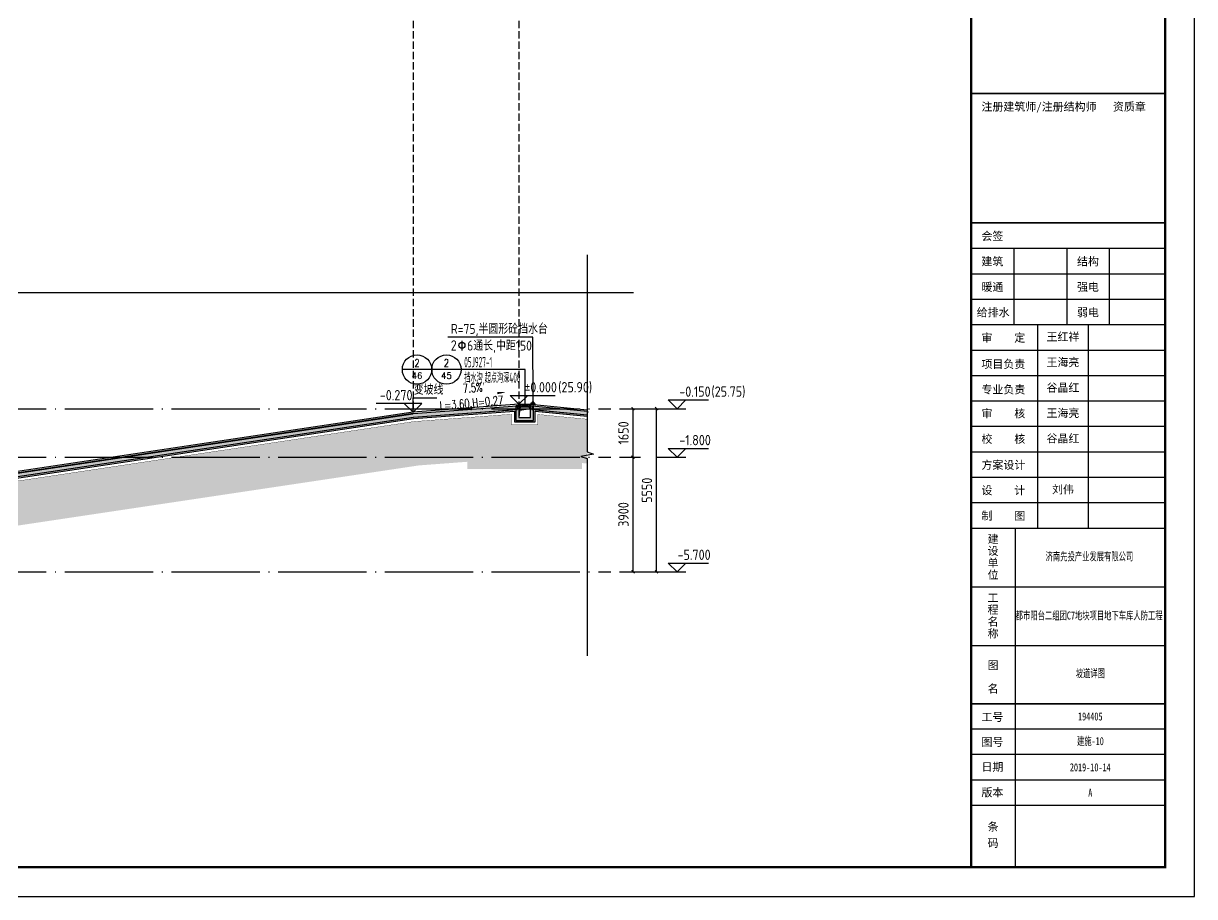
# Model space of a CAD drawing. Extents: x -473190 to 2138458, y -81875 to 2633646.
# Drawn here: x 1313089 to 1352929, y 34720 to 64420 of the extents above; entities that cross this region are included whole.
import ezdxf
from ezdxf.enums import TextEntityAlignment as Align

# ---------------------------------------------------------------- set-up
doc = ezdxf.new("R2010")
doc.units = 0
doc.header["$LTSCALE"] = 1000
doc.linetypes.add('DASH', pattern=[0.35, 0.25, -0.1])
doc.linetypes.add('DOTE', pattern=[2.42, 2, -0.2, 0.02, -0.2])
for name, color, linetype in [('A-DIM_IDEN', 3, 'Continuous'), ('A-WALL', 2, 'Continuous'), ('A-WINDOW', 4, 'Continuous'), ('COLUMN', 9, 'Continuous'), ('DIM_ELEV', 3, 'Continuous'), ('DIM_LEAD', 3, 'Continuous'), ('DIM_SYMB', 3, 'Continuous'), ('DOTE', 1, 'DOTE'), ('ECA_TK', 7, 'Continuous'), ('FINISH', 213, 'Continuous'), ('PUB_DIM', 3, 'Continuous'), ('PUB_HATCH', 8, 'Continuous'), ('PUB_TEXT', 7, 'Continuous'), ('tk', 7, 'Continuous'), ('WALL', 9, 'Continuous'), ('WINDOW', 4, 'Continuous')]:
    doc.layers.add(name, color=color, linetype=linetype)
doc.styles.add('_TCH_DIM', font='SIMPLEX', dxfattribs={"bigfont": 'GBCBIG'})
doc.styles.add('_TCH_LABEL', font='COMPLEX', dxfattribs={"bigfont": 'GBCBIG'})
doc.styles.get("Standard").update_dxf_attribs({"font": 'gbenor.shx', "bigfont": 'gbcbig.shx'})
doc.styles.add('STANDARD_T3', font='gbenor.shx', dxfattribs={"bigfont": 'gbcbig.shx'})
doc.styles.add('SUNTXT', font='', dxfattribs={"height": 2.5})
doc.styles.add('黑体', font='simhei.ttf', dxfattribs={"width": 0.65})
doc.styles.get('SUNTXT').set_extended_font_data('SimSun')
doc.dimstyles.new('STANDARD&&100', dxfattribs={"dimtxt": 350, "dimasz": 100, "dimexe": 250, "dimexo": 300, "dimgap": 150, "dimtad": 1, "dimdec": 0, "dimzin": 0, "dimdsep": 46, "dimtxsty": 'STANDARD_T3', "dimblk": 'ARCHTICK', "dimcen": 0.09, "dimadec": 0, "dimazin": 0, "dimtfac": 1, "dimtdec": 0, "dimtix": 1, "dimtmove": 2, "dimatfit": 3, "dimfxl": 0, "dimtolj": 1, "dimtzin": 0, "dimarcsym": 0})

# ---------------------------------------------------------------- blocks, each defined once
blk = doc.blocks.new('A$C47DE10FE')
at = {"layer": 'PUB_HATCH'}
h = blk.add_hatch(dxfattribs=at)
h.set_pattern_fill('普通砖', color=256, scale=10, angle=315, style=0)
h.set_pattern_definition([(0, (-4282047.822, 1338058.672), (1e-14, 25.00001), [])])
edge = h.paths.add_edge_path()
edge.add_line((0, 0), (150, 0))
edge.add_arc((75, 0), 75, 0, 180)
blk.add_lwpolyline([(150, 0), (0, 0)], dxfattribs=at)
blk.add_arc((75, 0), 75, 0, 180, dxfattribs=at)
blk = doc.blocks.new('10B_A1')
blk.add_line((765, 184), (765, 584))
blk.add_line((765, 184), (765, 584))
blk.add_line((765, 184), (765, 584))
at = {"layer": 'ECA_TK'}
for p, q in [((765, 220.51), (831, 220.51)), ((779.58, 194.56), (779.58, 220.51)), ((797.5, 220.51), (797.5, 194.56)), ((812.08, 194.56), (812.08, 220.51)), ((765, 211.86), (831, 211.86)), ((765, 203.21), (831, 203.21)), ((787.68, 125.36), (787.68, 194.56)), ((804.77, 194.56), (804.77, 125.36)), ((765, 185.91), (831, 185.91)), ((765, 177.26), (831, 177.26)), ((765, 168.61), (831, 168.61)), ((765, 159.96), (831, 159.96)), ((765, 151.31), (831, 151.31)), ((765, 142.66), (831, 142.66)), ((765, 134.01), (831, 134.01)), ((765, 125.36), (831, 125.36)), ((780.03, 10), (780.03, 125.36)), ((765, 105.36), (831, 105.36)), ((765, 85.36), (831, 85.36)), ((831, 56.92), (765, 56.92)), ((831, 48.27), (765, 48.27)), ((831, 39.62), (765, 39.62)), ((831, 30.97), (765, 30.97))]:
    blk.add_line(p, q, dxfattribs=at)
blk.add_lwpolyline([(0, 0), (841, 0), (841, 594), (0, 594)], close=True, dxfattribs=at)
at = {"layer": 'ECA_TK', "const_width": 0.8}
blk.add_lwpolyline([(831, 10), (831, 584), (18, 584), (18, 10)], close=True, dxfattribs=at)
at = {"layer": 'ECA_TK'}
for points, const_width in [([(765, 10), (765, 584)], 0.8), ([(765, 273.16), (831, 273.16)], 0.5), ([(765, 229.16), (831, 229.16)], 0.5), ([(765, 194.56), (831, 194.56)], 0.5), ([(831, 65.57), (765, 65.57)], 0.5)]:
    blk.add_lwpolyline(points, dxfattribs=dict(at, const_width=const_width))
at = {"layer": 'ECA_TK', "linetype": 'Continuous', "style": 'SUNTXT'}
for s, height, p in [('注册建筑师/注册结构师   资质章', 2.7342, (768.5, 267.3)), ('会签', 2.734, (768.5, 223.3)), ('建筑', 2.734, (768.5, 214.65)), ('结构', 2.734, (801, 214.65)), ('暖通', 2.734, (768.5, 206)), ('强电', 2.734, (801, 206)), ('给排水', 2.734, (766.9, 197.35)), ('弱电', 2.734, (801, 197.35)), ('审    定', 2.734, (768.5, 188.7)), ('项目负责', 2.734, (768.5, 179.74)), ('专业负责', 2.734, (768.5, 171.09)), ('审    核', 2.734, (768.5, 162.93)), ('校    核', 2.734, (768.5, 154.28)), ('方案设计', 2.734, (768.5, 145.45)), ('设    计', 2.734, (768.5, 136.8)), ('制    图', 2.734, (768.5, 128.15)), ('建', 2.73, (770.59, 120.26)), ('设', 2.73, (770.59, 116.2)), ('单', 2.73, (770.59, 112.14)), ('位', 2.73, (770.59, 108.08)), ('工', 2.73, (770.59, 100.26)), ('程', 2.73, (770.59, 96.2)), ('名', 2.73, (770.59, 92.14)), ('称', 2.73, (770.59, 88.08)), ('图', 2.73, (770.59, 77.33)), ('名', 2.73, (770.59, 69.33)), ('工号', 2.734, (768.5, 59.71)), ('图号', 2.734, (768.5, 51.23)), ('日期', 2.734, (768.5, 42.72)), ('版本', 2.734, (768.5, 34.07)), ('条', 2.73, (770.59, 22.4)), ('码', 2.73, (770.59, 16.85))]:
    blk.add_text(s, height=height, dxfattribs=at).set_placement(p)
blk = doc.blocks.new('_ArchTick')
at = {"color": 0, "linetype": 'ByBlock', "const_width": 0.4}
blk.add_lwpolyline([(-0.5, -0.5), (0.5, 0.5)], dxfattribs=at)
blk = doc.blocks.new('*D3398')
at = {"layer": 'Defpoints', "color": 0, "transparency": 16777216}
for p in [(1333067, 51316), (1334626, 51316), (1333067, 45766)]:
    blk.add_point(p, dxfattribs=at)
at = {"layer": 'PUB_DIM', "color": 0, "lineweight": -2, "transparency": 16777216}
for p, q in [((1333367, 51316), (1334876, 51316)), ((1334626, 45766), (1334626, 51316)), ((1333367, 45766), (1334876, 45766))]:
    blk.add_line(p, q, dxfattribs=at)
at = {"layer": 'PUB_DIM', "color": 0, "lineweight": -2, "transparency": 16777216, "xscale": 100, "yscale": 100, "zscale": 100}
for p, rotation in [((1334626, 51316), 90), ((1334626, 45766), 270)]:
    blk.add_blockref('_ArchTick', p, dxfattribs=dict(at, rotation=rotation))
at = {"layer": 'PUB_DIM', "color": 0, "transparency": 16777216, "insert": (1334301, 48541), "char_height": 350, "attachment_point": 5, "rotation": 90, "style": 'STANDARD_T3'}
blk.add_mtext('\\A1;5550', dxfattribs=at)
blk = doc.blocks.new('*D3399')
at = {"layer": 'Defpoints', "color": 0, "transparency": 16777216}
for p in [(1333067, 49666), (1333826, 49666), (1333067, 45766)]:
    blk.add_point(p, dxfattribs=at)
at = {"layer": 'PUB_DIM', "color": 0, "lineweight": -2, "transparency": 16777216}
for p, q in [((1333367, 49666), (1334076, 49666)), ((1333826, 45766), (1333826, 49666)), ((1333367, 45766), (1334076, 45766))]:
    blk.add_line(p, q, dxfattribs=at)
at = {"layer": 'PUB_DIM', "color": 0, "lineweight": -2, "transparency": 16777216, "xscale": 100, "yscale": 100, "zscale": 100}
for p, rotation in [((1333826, 49666), 90), ((1333826, 45766), 270)]:
    blk.add_blockref('_ArchTick', p, dxfattribs=dict(at, rotation=rotation))
at = {"layer": 'PUB_DIM', "color": 0, "transparency": 16777216, "insert": (1333501, 47716), "char_height": 350, "attachment_point": 5, "rotation": 90, "style": 'STANDARD_T3'}
blk.add_mtext('\\A1;3900', dxfattribs=at)
blk = doc.blocks.new('*D3400')
at = {"layer": 'Defpoints', "color": 0, "transparency": 16777216}
for p in [(1333067, 51316), (1333826, 51316), (1333067, 49666)]:
    blk.add_point(p, dxfattribs=at)
at = {"layer": 'PUB_DIM', "color": 0, "lineweight": -2, "transparency": 16777216}
for p, q in [((1333367, 51316), (1334076, 51316)), ((1333826, 49666), (1333826, 51316)), ((1333367, 49666), (1334076, 49666))]:
    blk.add_line(p, q, dxfattribs=at)
at = {"layer": 'PUB_DIM', "color": 0, "lineweight": -2, "transparency": 16777216, "xscale": 100, "yscale": 100, "zscale": 100}
for p, rotation in [((1333826, 51316), 90), ((1333826, 49666), 270)]:
    blk.add_blockref('_ArchTick', p, dxfattribs=dict(at, rotation=rotation))
at = {"layer": 'PUB_DIM', "color": 0, "transparency": 16777216, "insert": (1333501, 50491), "char_height": 350, "attachment_point": 5, "rotation": 90, "style": 'STANDARD_T3'}
blk.add_mtext('\\A1;1650', dxfattribs=at)
blk = doc.blocks.new('_FZH')
blk.add_lwpolyline([(-0.5, -0.5), (0.5, -0.5), (0.5, 0.5), (-0.5, 0.5)], close=True)
at = {"layer": 'PUB_HATCH'}
blk.add_solid([(-0.5, -0.5), (0.5, -0.5), (-0.5, 0.5), (0.5, 0.5)], dxfattribs=at)

msp = doc.modelspace()

# ---------------------------------------------------------------- hatches: boundary and pattern name
h = msp.add_hatch(color=252)
h.dxf.hatch_style = 1
h.paths.add_polyline_path([(1330443.1, 51405.9), (1330343.4, 51415.6), (1330343.4, 51365.6), (1330343.4, 51015.6), (1329943.4, 51015.6), (1329943.4, 51365.6), (1329943.4, 51416), (1329843.3, 51408.4), (1329843.4, 50915.6), (1330443.4, 50915.6)])
h = msp.add_hatch()
h.set_pattern_fill('夯实土壤', color=252, scale=50)
h.set_pattern_definition([(45, (1207666.64, 704067.2), (-198.697, 198.697), []), (45, (1207771.64, 704067.2), (-198.697, 198.697), []), (45, (1207876.64, 704067.2), (-198.697, 198.697), []), (135, (1207666.64, 704067.2), (-198.697, -198.697), [132.5, -148.5]), (135, (1207719.14, 704119.7), (-198.697, -198.697), [132.5, -148.5]), (135, (1207771.64, 704172.2), (-198.697, -198.697), [132.5, -148.5])])
h.paths.add_polyline_path([(1326540.4, 49385.8), (1328193.3, 49509.7), (1328193.3, 49265.6), (1332093.4, 49265.6), (1332093.4, 49466.4), (1332266.8, 49449.4), (1332266.8, 50956.5), (1330593.4, 51119.9), (1330593.4, 50765.6), (1329693.3, 50765.6), (1329693.3, 51126.4), (1326372.8, 50877.4), (1303893.4, 47505), (1303893.4, 45266.1), (1287043.4, 45266.1), (1287043.4, 44916.2), (1285843.4, 44916.2), (1285843.4, 45266.1), (1283556, 45266.1), (1283556, 43766.1), (1286043.4, 43766.1), (1286043.4, 43416.2), (1290243.4, 43416.2), (1290243.4, 43766.1), (1305393.4, 43766.1), (1305393.4, 46213.3)])
at = {"layer": 'A-WINDOW'}
h = msp.add_hatch(dxfattribs=at)
h.set_pattern_fill('ANSI31', color=256, scale=30, angle=45)
h.set_pattern_definition([(90, (-2338836.675, -184875.035), (-47.625, 1e-14), [])])
h.paths.add_polyline_path([(1329943.4, 51466.1), (1330343.4, 51466.1), (1330343.4, 51396.1), (1329943.4, 51396.1)])
at = {"layer": 'PUB_HATCH'}
for points in [[(1326347.6, 51065.4), (1326356.1, 51026.6), (1329897.8, 51292.2), (1329888.9, 51411.9), (1326347.1, 51146.2)], [(1330387.5, 51290.7), (1332261, 51107.8), (1332272.7, 51227.3), (1330399.2, 51410.1)], [(1303443.4, 47710.5), (1303743.4, 47634.2), (1326352.3, 51025.5), (1326351.8, 51066.1), (1326334.5, 51144.2)]]:
    msp.add_hatch(color=256, dxfattribs=at).paths.add_polyline_path(points)

# ---------------------------------------------------------------- linework, layer by layer
at = {"linetype": 'DASH'}
for points in [[(1326343.4, 73255.2), (1326343.4, 51196.1)], [(1329943.4, 73255.2), (1329943.4, 51466.1)]]:
    msp.add_lwpolyline(points, dxfattribs=at)
for points in [[(1329943.4, 51466.1), (1326343.4, 51196.1)], [(1330343.4, 51466.1), (1332266.8, 51278.3)], [(1283556, 45416.1), (1285993.4, 45416.1), (1285993.4, 45066.2), (1286893.4, 45066.2), (1286893.4, 45416.1), (1303743.4, 45416.1), (1303743.4, 47634.2), (1326356.1, 51026.6), (1329843.3, 51288.1), (1329843.3, 50915.6), (1330443.4, 50915.6), (1330443.4, 51285.3), (1332266.8, 51107.3)], [(1283556, 45366.1), (1285943.4, 45366.1), (1285943.4, 45016.2), (1286943.4, 45016.2), (1286943.4, 45366.1), (1303793.4, 45366.1), (1303793.4, 47591.1), (1326361.7, 50976.8), (1329793.3, 51234.2), (1329793.3, 50865.6), (1330493.4, 50865.6), (1330493.4, 51230.1), (1332262, 51057.5)], [(1326350.8, 51146.6), (1291949, 45986.4), (1288347.1, 45716.2)], [(1326343.4, 51196.1), (1291943.4, 46036.1)]]:
    msp.add_lwpolyline(points)
at = {"linetype": 'DASH', "ltscale": 0.5, "const_width": 10}
msp.add_lwpolyline([(1283556, 45266.1), (1285843.4, 45266.1), (1285843.4, 44916.2), (1287043.4, 44916.2), (1287043.4, 45266.1), (1303893.4, 45266.1), (1303893.4, 47505), (1326372.8, 50877.4), (1329693.3, 51126.4), (1329693.3, 50765.6), (1330593.4, 50765.6), (1330593.4, 51119.9), (1332252.3, 50958)], dxfattribs=at)
at = {"layer": 'A-DIM_IDEN'}
for p, q in [((1326979.2, 52646.7), (1325979.2, 52646.7)), ((1327979.2, 52646.7), (1326979.2, 52646.7)), ((1330154.6, 52646.7), (1327979.2, 52646.7)), ((1330154.6, 51474.8), (1330154.6, 52646.7))]:
    msp.add_line(p, q, dxfattribs=at)
for centre, radius in [((1326479.2, 52646.7), 500), ((1327479.2, 52646.7), 500), ((1330154.6, 51429.1), 45.6)]:
    msp.add_circle(centre, radius, dxfattribs=at)
at = {"layer": 'A-WALL'}
for p, q in [((1326347.1, 51146.2), (1329888.9, 51411.9)), ((1329888.9, 51411.9), (1329897.8, 51292.2)), ((1330399.2, 51410.1), (1330387.5, 51290.7)), ((1330399.2, 51410.1), (1332272.7, 51227.3)), ((1303443.4, 47710.5), (1326334.5, 51144.2)), ((1303743.4, 47634.2), (1326352.3, 51025.5)), ((1326356.1, 51026.6), (1329897.8, 51292.2)), ((1330387.5, 51290.7), (1332261, 51107.8)), ((1332272.7, 51227.3), (1332261, 51107.8))]:
    msp.add_line(p, q, dxfattribs=at)
at = {"layer": 'A-WINDOW'}
msp.add_lwpolyline([(1329943.4, 51466.1), (1330343.4, 51466.1), (1330343.4, 51396.1), (1329943.4, 51396.1)], close=True, dxfattribs=at)
at = {"layer": 'DIM_ELEV'}
for p, q in [((1326643.4, 51496.1), (1325089.5, 51496.1)), ((1326343.4, 51196.1), (1326043.4, 51496.1)), ((1326343.4, 51196.1), (1326343.4, 51687.7)), ((1326343.4, 51687.7), (1327156.1, 51687.7)), ((1326343.4, 51196.1), (1326643.4, 51496.1)), ((1329943.4, 51466.1), (1329643.4, 51766.1)), ((1329643.4, 51766.1), (1331181.1, 51766.1)), ((1329943.4, 51466.1), (1330243.4, 51766.1)), ((1335326, 51316.1), (1335026, 51616.1)), ((1335026, 51616.1), (1336392.6, 51616.1)), ((1335326, 51316.1), (1335626, 51616.1)), ((1334626, 51316.1), (1335626, 51316.1)), ((1335326, 49666.1), (1335026, 49966.1)), ((1335026, 49966.1), (1336392.6, 49966.1)), ((1335326, 49666.1), (1335626, 49966.1)), ((1334626, 49666.1), (1335626, 49666.1)), ((1335326, 45766.1), (1335026, 46066.1)), ((1335026, 46066.1), (1336392.6, 46066.1)), ((1335326, 45766.1), (1335626, 46066.1)), ((1334626, 45766.1), (1335626, 45766.1))]:
    msp.add_line(p, q, dxfattribs=at)
at = {"layer": 'DIM_LEAD'}
for p, q in [((1330422.2, 53747.5), (1327521.7, 53747.5)), ((1330425.3, 51533.4), (1330422.2, 53747.5))]:
    msp.add_line(p, q, dxfattribs=at)
at = {"layer": 'DIM_LEAD', "const_width": 40}
msp.add_lwpolyline([(1330425.3, 51513.4, 1), (1330425.3, 51553.4, 1)], format="xyb", close=True, dxfattribs=at)
at = {"layer": 'DIM_SYMB'}
for points in [[(1332266.8, 56549.3), (1332266.8, 49843.4), (1332476.8, 49767), (1332056.8, 49692.9), (1332266.8, 49618.4), (1332266.8, 42912.5)], [(1333839, 55260), (1307953.7, 55260), (1307877.3, 55050), (1307803.2, 55470), (1307728.7, 55260), (1281843.5, 55260)]]:
    msp.add_lwpolyline(points, dxfattribs=at)
msp.add_lwpolyline([(1327293.4, 51669.4, 0, 0, 0), (1329507.4, 51875.2, 0, 80, 0), (1329208.7, 51847.4, 0, 0, 0)], format="xyseb", dxfattribs=at)
at = {"layer": 'DOTE', "color": 16, "linetype": 'DOTE', "ltscale": 1.5}
for p, q in [((1281827.4, 51316.1), (1333066.8, 51316.1)), ((1281827.4, 49666.1), (1333066.8, 49666.1)), ((1281827.4, 45766.1), (1333066.8, 45766.1))]:
    msp.add_line(p, q, dxfattribs=at)
at = {"layer": 'FINISH'}
for points in [[(1329943.4, 51415.5), (1329943.4, 51435.6)], [(1330343.4, 51415.6), (1330343.4, 51435.6)]]:
    msp.add_lwpolyline(points, dxfattribs=at)
at = {"layer": 'PUB_TEXT'}
msp.add_line((1328005.8, 53625), (1328005.8, 53292.5), dxfattribs=at)
msp.add_circle((1328005.8, 53467.5), 105, dxfattribs=at)
at = {"layer": 'WALL'}
for points in [[(1329943.4, 51365.6), (1329943.4, 51416), (1329843.3, 51408.4), (1329843.4, 50915.6), (1330443.4, 50915.6), (1330443.4, 51405.8), (1330343.4, 51415.6), (1330343.4, 51365.6)], [(1329943.4, 51365.6), (1329943.4, 51015.6), (1330343.4, 51015.6), (1330343.4, 51365.6), (1329943.4, 51365.6)]]:
    msp.add_lwpolyline(points, dxfattribs=at)
at = {"layer": 'WINDOW'}
msp.add_lwpolyline([(1330343.4, 51315.6), (1329969.2, 51253.2), (1329943.4, 51015.6)], dxfattribs=at)

# ---------------------------------------------------------------- block references
at = {"xscale": -1, "rotation": 354.4245793488951}
msp.add_blockref('A$C47DE10FE', (1330492.7, 51451.5), dxfattribs=at)
at = {"layer": 'COLUMN', "color": 2, "xscale": 50, "yscale": 50, "zscale": 50}
for p in [(1329968.4, 51371.1), (1330318.4, 51371.1)]:
    msp.add_blockref('_FZH', p, dxfattribs=at)
at = {"layer": 'tk', "xscale": 100, "yscale": 100, "zscale": 100}
msp.add_blockref('10B_A1', (1268829.3, 34720.1), dxfattribs=at)

# ---------------------------------------------------------------- texts
at = {"layer": 'PUB_TEXT'}
for s, height, p in [('R=75,半圆形砼挡水台', 337.589, (1327626.7, 53861.2)), ('2', 350, (1327626.7, 53292.5)), ('6通长,中距150', 337.59, (1328180.8, 53292.5)), ('%%P0.000', 350, (1330130.1, 51871.1)), ('(25.90)', 350, (1331281.1, 51871.1)), ('-0.270', 350, (1325212.7, 51601.1)), ('变坡线', 337.59, (1326366, 51792.7)), ('-0.150', 350, (1335399.9, 51721.1)), ('(25.75)', 350, (1336492.6, 51721.1)), ('-1.800', 350, (1335399.9, 50071.1)), ('-5.700', 350, (1335341.6, 46171.1))]:
    msp.add_text(s, height=height, dxfattribs=at).set_placement(p)
at = {"layer": 'PUB_TEXT', "style": '_TCH_LABEL'}
for s, height, p, p2 in [('2', 261, (1326392.2, 52739.2), (1326566.2, 52739.2)), ('2', 261, (1327392.2, 52739.2), (1327566.2, 52739.2)), ('46', 217.39, (1326298.1, 52329.9), (1326660.4, 52329.9)), ('45', 217.39, (1327298.1, 52329.9), (1327660.4, 52329.9))]:
    msp.add_text(s, height=height, dxfattribs=at).set_placement(p, p2, align=Align.FIT)
at = {"layer": 'PUB_TEXT'}
for s, width, p in [('05J927-1', 0.48, (1328084.2, 52724.8)), ('挡水沟', 0.6, (1328084.2, 52194.5)), (',', 0.48, (1328714.2, 52194.5)), ('起点沟深', 0.6, (1328778.8, 52194.5)), ('400', 0.48, (1329618.8, 52194.5))]:
    msp.add_text(s, height=350, dxfattribs=dict(at, width=width)).set_placement(p)
at = {"layer": 'PUB_TEXT', "style": '_TCH_DIM', "width": 0.705882}
for s, p in [('7.5%', (1328052.1, 51845.4)), ('L=3.60,H=0.27', (1327267.7, 51262.8))]:
    msp.add_text(s, height=297.5, rotation=5.3109, dxfattribs=at).set_placement(p)
at = {"layer": 'tk', "char_height": 273, "attachment_point": 5}
for s, insert, width, style in [('王红祥', (1348451.8, 53743.6), 1709, 'SUNTXT'), ('王海亮', (1348451.8, 52878.6), 1709, 'SUNTXT'), ('谷晶红', (1348451.8, 52013.6), 1709, 'SUNTXT'), ('王海亮', (1348451.8, 51148.6), 1709, 'SUNTXT'), ('谷晶红', (1348451.8, 50283.6), 1709, 'SUNTXT'), ('刘伟', (1348451.8, 48553.6), 1709, 'SUNTXT'), ('济南先投产业发展有限公司', (1349351.8, 46273.1), 4719, '黑体'), ('都市阳台二组团C7地块项目地下车库人防工程', (1349343.8, 44263.6), 4719, '黑体'), ('坡道详图', (1349381.8, 42297.6), 4779, '黑体'), ('194405', (1349380.8, 40844.6), 5097, '黑体'), ('建施-10', (1349386.3, 39992.6), 4822, '黑体'), ('2019-10-14', (1349380.8, 39114.6), 5097, '黑体'), ('A', (1349380.8, 38249.6), 5097, '黑体')]:
    msp.add_mtext(s, dxfattribs=dict(at, insert=insert, width=width, style=style))

# ---------------------------------------------------------------- dimensions: what is measured, and where the dimension line sits
at = {"layer": 'PUB_DIM'}
for p1, p2, distance, picture, middle in [((1333066.8, 45766.1), (1333066.8, 51316.1), -1559.1, '*D3398', (1334301, 48541.1)), ((1333066.8, 49666.1), (1333066.8, 51316.1), -759.1, '*D3400', (1333501, 50491.1)), ((1333066.8, 45766.1), (1333066.8, 49666.1), -759.1, '*D3399', (1333501, 47716.1))]:
    dim = msp.add_aligned_dim(p1=p1, p2=p2, distance=distance, dimstyle='STANDARD&&100', dxfattribs=at)
    dim.commit()
    dim.dimension.update_dxf_attribs({"geometry": picture, "text_midpoint": middle})

doc.saveas('drawing.dxf')
